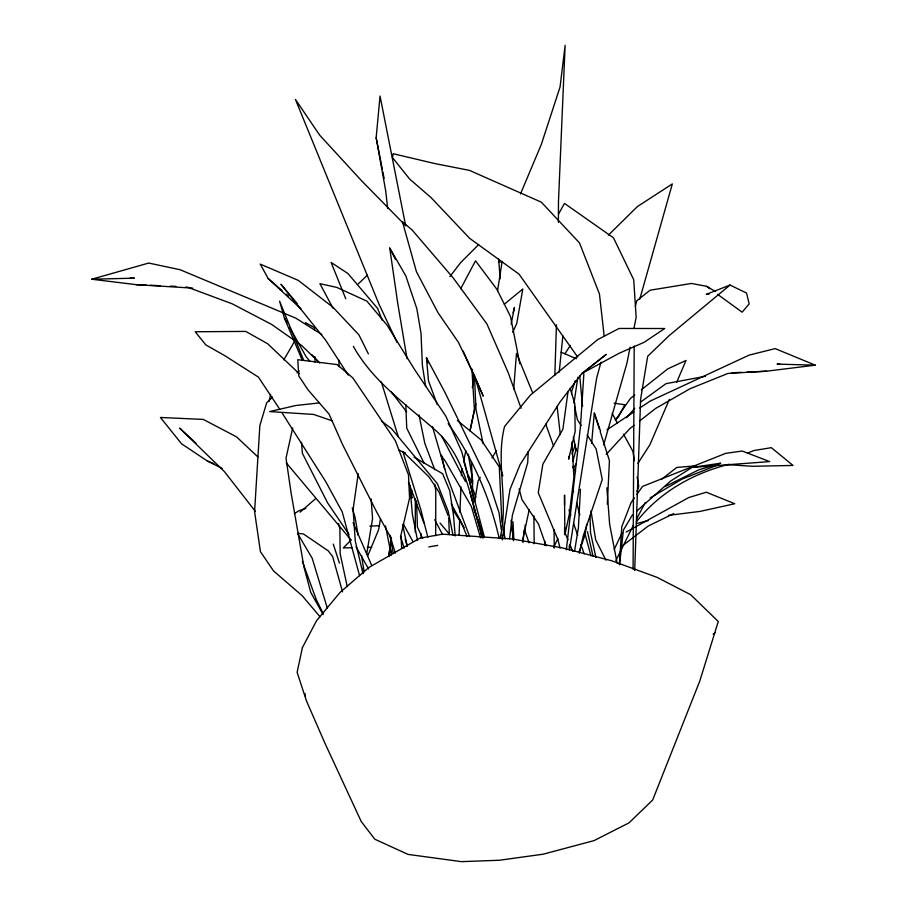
<?xml version="1.0" encoding="UTF-8"?>
<svg xmlns="http://www.w3.org/2000/svg" width="907" height="907" viewBox="0 0 907 907"><rect width="100%" height="100%" fill="white"/><g stroke="black" fill="none" stroke-linecap="round" stroke-linejoin="round"><path stroke-width="1.36" d="M415.293 532.296L415.327 498.669M435.677 535.652L435.779 490.925L434.782 484.111M558.406 222.43L558.474 201.535L565.129 45.35L560.05 87.015L541.275 144.553L520.493 193.939M633.086 569.211L634.197 345.964M607.316 504.224L609.436 460.699L600.185 431.607M554.835 375.498L556.445 324.774M634.696 570.548L640.614 399.284L647.689 356.258L669.298 335.488L730.022 285.047L746.54 293.052L749.171 303.902L742.119 312.178L717.652 294.378M459.089 535.051L459.679 519.484M459.951 512.41L460.926 486.946M461.357 475.631L462.094 468.636M480.88 534.393L480.982 531.683L478.216 519.416M363.185 572.941L363.412 567.51M544.597 545.232L544.767 541.037M528.214 451.527L527.715 462.683L512.421 515.04L509.575 538.724M503.793 535.549L504.439 522.954M580.457 489.224L578.417 527.489L574.55 551.263M571.591 394.08L571.75 391.302L575.208 380.827M568.836 456.368L568.678 459.191L575.174 431.46L574.789 403.683L570.14 388.434M583.859 373.933L580.503 426.313L566.342 549.846M619.379 564.744L621.805 526.661L631.136 502.569L634.378 497.966M619.538 564.664L623.449 530.028L632.338 515.029M338.799 359.954L339.15 366.836M513.691 388.956L516.491 353.288L532.613 392.742M522.988 542.499L523.997 530.107M591.625 443.421L594.3 413.104L600.525 431.029M387.686 208.644L385.69 190.753L376.156 137.705L380.044 96.063L405.588 225.367M569.177 547.93L569.46 545.13M559.222 372.085L562.862 335.862M389.432 551.003L388.774 556.501L391.336 538.452M390.429 542.737L390.758 539.994M500.165 537.715C509.076 500.902 495.233 463.046 504.553 426.528L530.346 395.146L597.77 339.547L619.073 328.459L664.718 328.515L644.129 342.29L619.164 353.254L581.897 373.457L560.141 401.812L520.074 464.633L509.961 489.497L502.229 539.903M472.343 387.686L473.964 375.215M568.031 391.597L562.896 429.238L542.851 464.237L538.27 492.773L558.009 539.812L560.016 548.066M358.231 473.669L353.106 509.383L355.261 540.969L362.993 573.757M573.961 403.264L577.872 377.244M497.592 290.716L502.115 261.454M569.369 550.141L596.625 378.23L600.967 362.165M586.761 524.178L585.072 534.869L579.256 551.433M366.711 554.075L372.562 518.555L371.133 498.941M474.735 501.344L478.091 480.982L480.291 477.354M380.509 518.645L378.661 529.631L367.811 555.719M511.14 324.105L514.484 307.439L513.045 312.824M630.138 347.166L626.862 363.435L603.654 444.883M633.97 328.187L636.158 317.337L633.71 279.707L613.483 237.827L564.483 203.406L558.474 214.188M463.806 460.416L465.801 450.824M470.098 430.269L474.384 409.715L471.923 369.024M470.041 430.882L475.846 403.83M522.534 540.878L529.178 509.813M564.914 534.642L569.256 514.609L573.904 477.252L571.898 442.151M292.689 427.945L286.022 458.126L291.181 493.431L303.936 566.864L310.75 592.373L323.164 614.606M579.358 553.259L583.36 535.504L602.259 479.531L596.171 449.056L587.146 434.929M268.96 401.574L270.581 394.749M635.376 306.135L636.782 300.784L650.104 290.206L691.463 283.46L706.53 286.283L715.487 291.498M572.941 461.051L576.228 448.863M639.764 299.197L672.325 183.917L637.315 206.637L608.37 235.174M636.975 491.583L638.755 486.39L637.168 476.946M572 453.84L575.435 444.679M669.355 399.375L649.9 444.759L637.836 463.488M676.577 382.516L686.021 360.464L667.824 368.82L641.385 389.783M512.704 332.257L516.729 323.561L522.806 289.027L504.292 304.242M614.186 549.472L622.009 532.987M553.621 547.499L557.896 538.565M615.853 560.696L633.426 525.198M636.555 519.087L645.308 502.433M460.677 288.789L475.517 260.808L496.764 289.106L510.482 316.418L519.824 363.82M283.8 359.875L294.945 340.658M492.002 457.956L496.401 450.677M573.405 468.352L576.308 463.545M564.982 353.73L570.299 345.454M615.32 420.224L630.365 398.513L634.775 395.021M636.805 494.519L642.473 486.469L725.713 453.353L742.164 451.028L769.714 461.595L692.052 467.411L670.477 481.141L636.567 511.265M449.917 276.556L460.801 262.44L478.726 244.527M626.544 417.764L634.741 408.309M606.216 454.396L629.787 428.694L634.095 425.315M636.295 521.99C659.298 492.354 693.05 473.352 729.069 464.259M351.009 540.096L343.322 547.93L351.825 547.737M272.554 397.039L266.658 402.844L259.856 425.53L254.584 511.65L260.434 551.66L273.506 570.888L302.258 595.774L319.99 616.749M297.133 372.902L299.095 370.963M358.186 283.948L367.403 275.229M615.377 419.714L618.438 417.005L624.798 404.737L614.118 403.196M300.104 512.172L315.749 498.521M713.185 634.231L715.215 632.576M581.852 373.797L606.25 354.376L581.897 373.457M639.48 421.097L655.625 408.445L690.057 388.718L727.913 373.446L766.528 371.212L815.246 365.17L775.156 348.605L749.239 355.079L650.24 401.053L639.718 408.048M661.407 479.463L676.747 467.456L695.85 465.835M622.882 545.447L648.165 526.071L673.754 513.577M640.41 402.243L665.987 383.672L705.487 376.28M607.01 429.805L633.88 411.937M294.333 513.623L299.14 510.641L305.806 508.408M650.206 497.898L681.894 479.202L718.593 464.599M626.181 532.058L688.742 497.558L706.304 492.229L734.761 503.736L700.136 511.389L668.436 515.369M665.012 486.64L698.662 469.894L715.532 464.769M747.436 453.126L754 450.518L771.369 447.673L793.024 465.45L752.447 466.277L727.425 464.622M730.022 285.047L706.224 294.39L709.025 294.185M718.129 463.987L720.725 463.194L692.052 467.411M294.696 340.613L271.578 324.4L232.181 303.811L189.552 287.927L136.231 284.662L91.754 279.22L148.714 263.053L180.096 269.73L295.863 318.176L321.86 334.558M428.83 546.932L437.718 545.39M636.487 523.566L648.471 520.493M319.219 402.923L295.886 405.497L269.651 411.574L313.595 414.431L332.132 420.791M498.351 262.021L502.501 261.681M779.805 363.99L777.061 364.115L815.246 365.17M731.609 372.777L741.382 372.335M746.971 372.085L766.528 371.212M369.965 526.128L379.591 525.697M91.754 279.22L134.44 278.166L130.325 277.984M367.403 547.386L371.655 547.295M136.231 284.662L146.14 285.093M150.392 285.274L160.301 285.705M170.21 286.136L175.867 286.385M297.825 533.373L303.403 533.94L328.266 550.866L332.642 556.558L342.551 591.863M185.754 286.986L192.658 288.199M257.917 456.992L236.591 436.902L203.281 419.408L160.437 417.469L181.581 443.818L207.352 460.994L213.848 463.636M561.048 352.143L576.342 358.741M398.887 450.11L405.293 452.956M207.352 460.994L222.102 468.397M305.398 322.654L314.525 327.654L314.559 330.42M414.08 457.185L442.639 473.715L449.713 490.732L453.455 514.859L455.201 535.958M298.165 343.05L301.634 345.476L319.763 363.027M706.53 286.283L709.864 288.709M381.609 421.143L391.62 428.784L437.367 483.68L448.273 511.514L452.944 535.051M457.4 420.508L481.322 440.076L499.303 466.992L501.888 522.364M368.378 353.866L358.945 334.887L332.994 307.292L298.233 280.354L260.207 264.096L268.257 278.642L282.032 290.523M286.261 294.185L288.381 296.011M268.257 278.642L301.158 309.083M195.957 443.206L179.62 428.115L224.403 471.595L255.434 511.48M299.197 373.695L267.678 343.753L245.684 331.406L195.175 331.758L205.9 344.966L224.675 355.601L258.404 377.108L279.685 409.159M402.821 451.482L429.09 477.003L439.079 492.252L448.092 515.584M405.803 225.843L361.303 180.47L319.695 135.177L295.455 99.464L379.001 304.185L397.13 342.506M311.827 354.671L318.584 361.927M350.986 539.914L286.215 462.797M440.042 523.067L449.135 533.815M297.077 303.426L280.955 284.276L325.579 340.08L348.243 375.101M309.786 361.167L306.169 356.814L289.821 327.631M406.665 411.925L391.234 391.756M440.723 455.189L445.088 460.745L471.402 506.548L480.506 537.772M409.499 490.993L412.027 494.383M577.623 356.927L519.042 274.141L469.656 238.348L431.188 197.737L409.681 179.076L392.47 157.614L393.173 153.725L434.884 163.577L469.486 170.391L541.343 202.17L579.494 242.917L599.448 293.993L604.221 336.497M448.183 423.637C472.819 458.035 489.882 497.41 499.235 538.622M581.138 425.519L577.385 419.624L574.539 405.985M281.952 412.742L325.896 481.912L342.211 511.899L359.603 575.73M410.622 495.222L412.107 497.58M452.253 508.759L464.18 527.715M572.736 466.788L575.616 471.538M297.915 534.03L312.212 558.327L327.404 608.484M407.05 358.73L397.685 302.972L389.749 248.065L405.803 275.853L416.846 308.709L421.029 333.402L422.379 365.419L425.644 386.371M349.014 534.495L327.654 502.977L302.394 453.364L301.498 442.367M356.02 546.819L368.627 568.984M303.618 360.124L279.583 301.124L284.367 317.904L287.1 322.767M451.13 503.702L461.164 521.99L466.946 536.298M612.146 413.399L617.497 423.184M623.506 434.192L632.871 451.312L634.458 460.756M403.332 523.951L412.674 541.128M333.039 308.255L319.922 283.676L336.78 287.406L366.882 301.135L386.938 324.955L414.397 369.228L445.881 416.279L461.663 451.505L484.497 537.443M353.367 346.338C372.992 381.688 407.13 405.157 436.766 431.437C466.72 458.84 470.778 501.526 483.012 538.044M437.299 404.635L428.501 380.895L426.437 357.63L445.099 392.686L489.973 484.973L499.077 512.897L501.276 529.563M434.657 519.688L442.525 534.484M472.796 483.839L468.307 475.37L468.397 478.159M441.766 436.358L465.427 481.504M605.933 560.197L595.65 539.744L590.979 510.732M389.749 248.065L395.52 259.515M424.272 463.5L406.733 428.161L405.803 404.658M322.892 613.007L316.192 599.391L302.326 561.24M474.542 376.065L458.466 342.392L438.07 312.802L416.415 271.669L402.47 221.762L412.186 230.072L453.409 278.177L486.923 323.958L508.271 372.822L521.083 408.286M422.651 538.361L417.435 527.092L416.506 500.823M390.395 536.286L391.575 538.826M353.106 522.715L371.519 564.993M463.205 351.1L483.261 396.155L475.132 377.323L502.807 475.88M284.367 317.904L302.303 360.362M564.8 532.25L567.997 539.948M570.129 545.084L572.793 551.501M345.748 298.743L331.123 262.452L347.88 273.483L377.641 308.448L382.255 320.239M400.475 536.23L404.171 548.179M434.782 469.781L424.839 443.398L418.977 414.964M408.456 482.173L423.92 523.067M469.565 536.479L446.856 475.858L432.469 426.675M475.892 497.387L472.626 488.408L471.425 461.754M545.776 424.227L553.633 446.176M546.082 545.821L538.441 523.951L521.967 499.655L519.144 488.986M473.624 508.135L483.204 535.527M568.95 509.995L570.798 515.323M573.564 523.305L577.714 535.289M580.945 544.597L584.176 553.916M529.03 542.794L525.402 532.239L525.096 525.187M333.254 544.064L339.433 563.111M594.3 413.104L599.346 428.966M381.359 382.006L398.366 436.993M402.923 451.743L420.757 509.417L427.832 537.239M405.134 538.951L407.186 545.708M426.437 357.63L428.059 363.004M395.293 553.225L390.429 537.035L376.371 511.389L342.642 444.725L329.082 414.125L307.995 389.806L298.8 375.963L297.779 359.694L337.132 364.569L352.823 377.924L395.35 440.711L408.49 474.837L409.567 498.113L400.939 535.13L401.733 548.542M352.245 507.977L355.079 517.489L358.152 535.164M463.772 461.368L469.883 482.649L474.202 501.718M441.516 455.201L444.577 468.919M572.487 487.637L573.598 491.73M576.546 502.648L579.879 514.938M584.686 532.681L590.967 555.889M469.679 491.413L482.229 537.647M338.515 523.532L339.91 528.951L340.148 553.701L347.268 586.682M593.008 556.138L587.453 531.593M617.134 563.224L609.651 524.359L606.862 487.796M573.326 436.981L576.296 450.756M595.922 557.522L590.536 532.613L590.004 515.947M402.663 524.711L407.243 546.377M483.102 443.648L475.982 409.306L474.44 374.999M417.549 540.504L412.356 514.269L409.873 485.03M385.498 525.958L391.302 555.141M503.238 529.223L505.12 538.826M376.156 137.705L382.266 168.951M382.788 171.661L384.126 178.452M390.951 549.778L391.495 552.556M389.897 535.187L393.185 553.315M468.284 454.248L472.898 481.889M522.489 538.622L522.954 541.388M361.553 555.583L364.104 571.909M305.001 693.515L305.342 695.986M502.013 535.119L502.557 539.291M511.797 525.822L513.498 539.665M511.106 520.267L513.475 540.719M557.113 406.449L560.299 434.555M579.743 375.952L582.555 406.381M498.623 258.994L500.176 278.732M512.977 521.786L513.85 539.563M448.727 517.818L449.328 534.665M420.995 533.52L421.143 537.749M314.876 356.61L314.944 362.131M554.075 529.665L554.29 547.998M533.894 515.902L534.178 543.758M411.687 489.939L411.767 498.431M564.789 529.178L564.539 495.086L564.562 504.95M564.608 527.523L564.619 534.574M302.405 647.609L297.122 672.336L306.498 700.986L324.831 742.992L361.258 821.572L374.852 839.247L408.082 854.405L461.448 861.65L499.44 860.244L543.123 854.201L593.96 840.642L628.982 822.876L652.655 800.031L699.728 681.191L718.287 621.51L690.601 594.663L656.997 577.328L612.021 560.866L563.088 548.043L512.478 539.019L442.627 534.155L419.782 538.202L368.752 567.567L340.034 592.441L316.566 620.694L302.405 647.609"/></g></svg>
